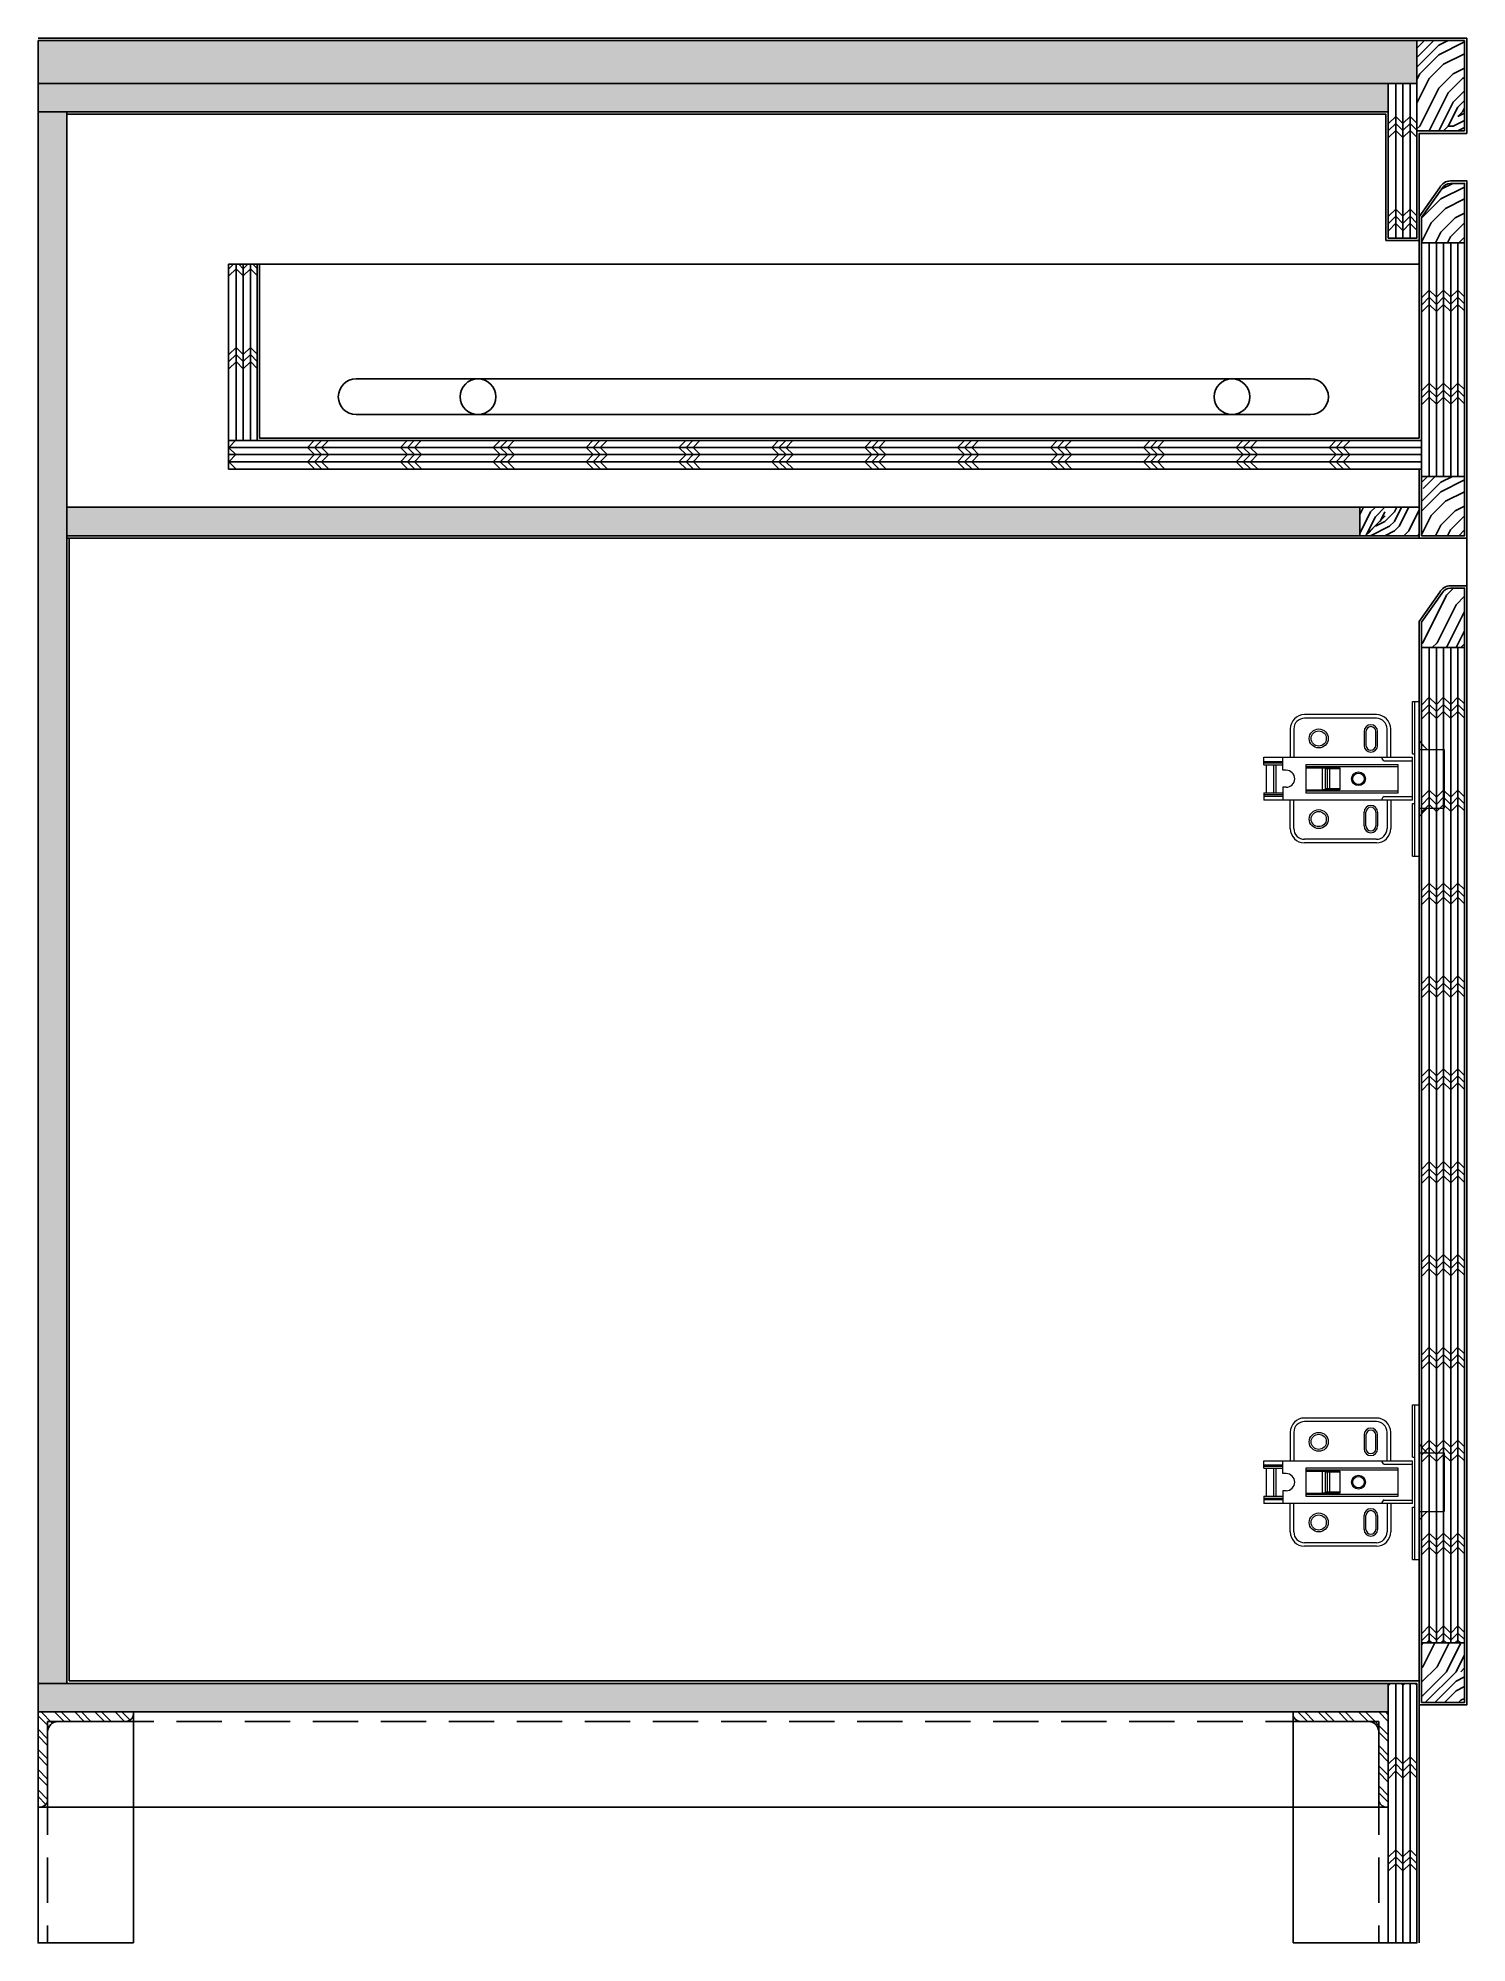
# Model space of a CAD drawing. Header units: millimetres. Extents: x 0 to 600, y 0 to 800.
import ezdxf

# ---------------------------------------------------------------- set-up
doc = ezdxf.new("R2010")
doc.units = ezdxf.units.MM
doc.linetypes.add('HIDDEN', pattern=[9.525, 6.35, -3.175])
doc.layers.add('WD', color=52, linetype='Continuous')
doc.layers.add('WDHATCH', color=251, linetype='Continuous')

# ---------------------------------------------------------------- blocks, each defined once
blk = doc.blocks.new('ydydj2')
at = {"color": 0, "linetype": 'ByBlock', "lineweight": 0}
for p, q in [((-5.87, 63.34), (-9, 63.34)), ((-9, 1), (-9, 63.34)), ((-7.26, 63.34), (-7.26, 55.45)), ((-6.67, 63.34), (-6.67, 55.45)), ((-5.87, 63.34), (-5.87, 55.45)), ((5.87, 62.46), (-5.87, 62.46)), ((5.87, 59.39), (-5.87, 59.39)), ((5.87, 58.39), (-5.87, 58.39)), ((5.87, 63.34), (9, 63.34)), ((5.87, 63.34), (5.87, 55.45)), ((6.67, 63.34), (6.67, 55.45)), ((7.26, 63.34), (7.26, 55.45)), ((9, 63.34), (9, 1)), ((-20.93, 52.31), (-9, 52.31)), ((-20.93, 50.81), (-9, 50.81)), ((-3.59, 55.45), (-9, 55.45)), ((-3.59, 54.03), (-3.59, 55.45)), ((3.59, 54.03), (3.59, 55.45)), ((3.59, 55.45), (9, 55.45)), ((20.93, 52.31), (9, 52.31)), ((20.93, 50.81), (9, 50.81)), ((-26.93, 16.12), (-26.93, 46.31)), ((-25.43, 16.12), (-25.43, 46.31)), ((-5.11, 45.68), (-5.11, 7.19)), ((-4.61, 45.68), (-4.61, 35.77)), ((4.61, 45.68), (4.61, 35.77)), ((5.11, 45.68), (5.11, 7.19)), ((25.43, 16.12), (25.43, 46.31)), ((26.93, 16.12), (26.93, 46.31)), ((5.11, 36.77), (-5.11, 36.77)), ((5.11, 35.77), (-5.11, 35.77)), ((-4.17, 31.53), (-4.17, 37.62)), ((4.17, 37.62), (-4.17, 37.62)), ((4.17, 31.53), (4.17, 37.62)), ((-9, 11.62), (-20.93, 11.62)), ((-9, 10.12), (-20.93, 10.12)), ((-7.5, 12.9), (-7.5, 1)), ((7.5, 12.9), (7.5, 1)), ((9, 11.62), (20.93, 11.62)), ((9, 10.12), (20.93, 10.12)), ((-32.5, 1), (-10.44, 1)), ((-32.5, 1), (-32.5, -1.88)), ((-32.5, 0), (32.5, 0)), ((-10.44, 1), (-10.44, 0)), ((-9, 1), (9, 1)), ((10.44, 1), (32.5, 1)), ((10.44, 1), (10.44, 0)), ((32.5, 1), (32.5, -1.88)), ((-32.5, -1.88), (32.5, -1.88)), ((-12.34, -1.88), (-12.34, -12.34)), ((12.34, -1.88), (12.34, -12.34)), ((12.34, -12.34), (-12.34, -12.34))]:
    blk.add_line(p, q, dxfattribs=at)
for points in [[(6, 45.68), (6, 7.19), (-6, 7.19), (-6, 45.68)], [(4.61, 38.71), (4.61, 31.53), (-4.61, 31.53), (-4.61, 38.71)]]:
    blk.add_lwpolyline(points, close=True, dxfattribs=at)
for points in [[(-19.84, 21.3), (-14.02, 21.3)], [(-19.84, 20.5), (-14.02, 20.5)], [(-14.02, 16.4), (-19.84, 16.4)], [(19.84, 21.3), (14.02, 21.3)], [(19.84, 20.5), (14.02, 20.5)], [(14.02, 16.4), (19.84, 16.4)], [(-14.02, 15.6), (-19.84, 15.6)], [(14.02, 15.6), (19.84, 15.6)]]:
    blk.add_lwpolyline(points, dxfattribs=at)
for centre, radius in [((-16.93, 40.34), 3.98), ((-16.93, 40.34), 3.18), ((16.93, 40.34), 3.98), ((16.93, 40.34), 3.18), ((0, 23.65), 2.9), ((0, 23.65), 2.4)]:
    blk.add_circle(centre, radius, dxfattribs=at)
for centre, radius, start, end in [((-20.93, 46.31), 6, 90, 180), ((-20.93, 46.31), 4.5, 90, 180), ((0, 54.03), 3.59, 180, 0), ((20.93, 46.31), 6, 0, 90), ((20.93, 46.31), 4.5, 0, 90), ((-20.93, 16.12), 6, 180, 270), ((-20.93, 16.12), 4.5, 180, 270), ((-19.84, 18.45), 2.85, 90, 270), ((-19.84, 18.45), 2.05, 90, 270), ((-14.02, 18.45), 2.85, 270, 90), ((-14.02, 18.45), 2.05, 270, 90), ((14.02, 18.45), 2.85, 90, 270), ((14.02, 18.45), 2.05, 90, 270), ((19.84, 18.45), 2.85, 270, 90), ((19.84, 18.45), 2.05, 270, 90), ((20.93, 16.12), 6, 270, 0), ((20.93, 16.12), 4.5, 270, 0), ((-8.74, 12.5), 1.31, 17.82627, 101.25379), ((8.74, 12.5), 1.31, 78.74621, 162.17373), ((-31.04, -21.57), 24.85, 41.21227, 52.42794), ((31.04, -21.57), 24.85, 127.57206, 138.78773)]:
    blk.add_arc(centre, radius, start, end, dxfattribs=at)

msp = doc.modelspace()

# ---------------------------------------------------------------- hatches: boundary and pattern name
at = {"layer": 'WDHATCH'}
h = msp.add_hatch(dxfattribs=at)
h.set_pattern_fill('夹板18厘', color=256, scale=18, angle=180)
h.set_pattern_definition([(225.27414, (539.9714, 799), (-195.0000001, -197.9999996), [4.2225, -882.49955]), (225.27414, (539.9714, 793), (-195.0000001, -197.9999996), [4.2225, -882.49955]), (314.72586, (537, 796), (194.9999979, -198.0000017), [4.2225, -882.49955]), (225.27414, (539.9714, 787), (-195.0000001, -197.9999996), [4.2225, -882.49955]), (314.72586, (537, 790), (194.9999979, -198.0000017), [4.2225, -882.49955]), (314.72586, (537, 784), (194.9999979, -198.0000017), [4.2225, -882.49955]), (314.72586, (539.9714, 784), (194.9999979, -198.0000017), [4.2225, -882.49955]), (225.27414, (542.94286, 787), (-195.0000001, -197.9999996), [4.2225, -882.49955]), (314.72586, (539.9714, 790), (194.9999979, -198.0000017), [4.2225, -882.49955]), (225.27414, (542.94286, 793), (-195.0000001, -197.9999996), [4.2225, -882.49955]), (314.72586, (539.9714, 796), (194.9999979, -198.0000017), [4.2225, -882.49955]), (225.27414, (542.94286, 799), (-195.0000001, -197.9999996), [4.2225, -882.49955]), (314.72586, (542.94286, 784), (428.9999944, -432.0000034), [4.2225, -882.49955]), (225.27414, (545.9143, 787), (-428.9999994, -431.9999984), [4.2225, -882.49955]), (314.72586, (542.94286, 790), (428.9999944, -432.0000034), [4.2225, -882.49955]), (225.27414, (545.9143, 793), (-428.9999994, -431.9999984), [4.2225, -882.49955]), (314.72586, (542.94286, 796), (428.9999944, -432.0000034), [4.2225, -882.49955]), (225.27414, (545.9143, 799), (-428.9999994, -431.9999984), [4.2225, -882.49955]), (180, (576, 784), (-2e-15, -18), []), (180, (576, 787), (-2e-15, -18), []), (180, (576, 790), (-2e-15, -18), []), (180, (576, 793), (-2e-15, -18), []), (180, (576, 796), (-2e-15, -18), [])])
h.paths.add_polyline_path([(0, 799), (579, 799), (579, 781), (0, 781)])
h = msp.add_hatch(dxfattribs=at)
h.set_pattern_fill('木纹03', color=256, scale=20, style=0)
h.set_pattern_definition([(0, (592.162, 763), (40, 40), [2, -38]), (90, (608.162, 777), (-40, 40), [4, -36]), (45, (600.162, 773), (0, 40), [2.828, -8.484, 2.828, -5.656, 19.8, -17]), (45, (590.162, 761), (0, 40), [2.828, -5.657, 2.828, -45.24]), (45, (604.162, 765), (0, 40), [2.828, -53.74]), (45, (608.162, 763), (0, 40), [2.828, -53.74]), (45, (602.162, 767), (0, 40), [2.828, -53.74]), (45, (600.162, 769), (0, 40), [5.657, -50.912]), (45, (610.162, 799), (0, 40), [5.657, -50.912]), (45, (596.162, 771), (0, 40), [11.314, -45.255]), (45, (594.162, 773), (0, 40), [11.314, -45.255]), (45, (620.162, 785), (0, 40), [11.314, -45.255]), (45, (592.162, 777), (0, 40), [8.485, -48.083]), (45, (584.162, 783), (0, 40), [8.485, -48.083]), (45, (588.162, 779), (0, 40), [8.485, -48.083]), (45, (614.162, 791), (0, 40), [14.142, -42.426]), (45, (610.162, 793), (0, 40), [14.142, -42.426]), (45, (614.162, 783), (0, 40), [19.799, -36.77]), (26.565, (596.162, 767), (40, 2e-08), [4.472, -84.97]), (26.565, (604.162, 779), (40, 2e-08), [4.472, -84.97]), (26.565, (602.162, 775), (40, 2e-08), [4.472, -84.97]), (26.565, (594.162, 763), (40, 2e-08), [8.944, -80.498]), (26.565, (602.162, 781), (40, 2e-08), [13.416, -76.026]), (26.565, (598.162, 783), (40, 2e-08), [17.889, -71.554]), (26.565, (594.162, 785), (40, 2e-08), [17.889, -71.554]), (26.565, (588.162, 797), (40, 2e-08), [17.889, -71.554]), (26.565, (588.162, 793), (40, 2e-08), [22.361, -67.082]), (26.565, (590.162, 789), (40, 2e-08), [22.361, -67.082]), (63.435, (604.162, 773), (2e-09, 40), [4.472, -84.97]), (63.435, (598.162, 769), (2e-09, 40), [4.472, -84.97]), (63.435, (592.162, 763), (2e-09, 40), [8.944, -80.498]), (63.435, (604.162, 769), (2e-09, 40), [8.944, -80.498]), (63.435, (588.162, 761), (2e-09, 40), [13.416, -76.026]), (63.435, (584.162, 761), (2e-09, 40), [17.889, -71.554]), (63.435, (620.162, 763), (2e-09, 40), [17.889, -71.554]), (63.435, (606.162, 767), (2e-09, 40), [17.889, -71.554]), (63.435, (614.162, 763), (2e-09, 40), [22.361, -67.082]), (63.435, (610.162, 765), (2e-09, 40), [22.361, -67.082])])
h.paths.add_polyline_path([(579, 799), (599, 799), (599, 781), (599, 761), (579, 761)])
h = msp.add_hatch(dxfattribs=at)
h.set_pattern_fill('夹板12厘', color=256, scale=12, angle=180)
h.set_pattern_definition([(225, (527.9714, 781), (-117, -120), [4.20223, -216.4151]), (225, (527.9714, 775), (-117, -120), [4.20223, -216.4151]), (314.45434, (525, 778.02857), (116.99999966, -119.9999998), [4.24283, -886.7521]), (314.45434, (525, 772.02857), (116.99999966, -119.9999998), [4.24283, -886.7521]), (314.45434, (527.97143, 772.02857), (116.99999966, -119.9999998), [4.24283, -886.7521]), (225, (530.9429, 775), (-117, -120), [4.20223, -216.4151]), (314.45434, (527.97143, 778.02857), (116.99999966, -119.9999998), [4.24283, -886.7521]), (225, (530.9429, 781), (-117, -120), [4.20223, -216.4151]), (314.45434, (530.94286, 772.02857), (506.99999556, -516.00000284), [4.24283, -886.7521]), (225, (533.9143, 775), (-39, -36), [4.20223, -216.4151]), (314.45434, (530.94286, 778.02857), (506.99999556, -516.00000284), [4.24283, -886.7521]), (225, (533.9143, 781), (-39, -36), [4.20223, -216.4151]), (180, (564, 772), (-1e-15, -12), []), (180, (564, 775), (-1e-15, -12), []), (180, (564, 778), (-1e-15, -12), [])])
h.paths.add_polyline_path([(0, 781), (567, 781), (567, 769), (0, 769)])
h = msp.add_hatch(dxfattribs=at)
h.set_pattern_fill('夹板12厘', color=256, scale=12, angle=90)
h.set_pattern_definition([(135, (579, 764.0286), (-120, 117), [4.2022, -216.415]), (135, (573, 764.0286), (-120, 117), [4.2022, -216.415]), (224.4543, (576.02857, 767), (-120, -116.9999997), [4.24283, -886.7521]), (224.4543, (570.02857, 767), (-120, -116.9999997), [4.24283, -886.7521]), (224.4543, (570.02857, 764.02857), (-120, -116.9999997), [4.24283, -886.7521]), (135, (573, 761.0571), (-120, 117), [4.2022, -216.415]), (224.4543, (576.02857, 764.02857), (-120, -116.9999997), [4.24283, -886.7521]), (135, (579, 761.0571), (-120, 117), [4.2022, -216.415]), (224.4543, (570.02857, 761.05714), (-516.000003, -506.9999956), [4.24283, -886.7521]), (135, (573, 758.0857), (-36, 39), [4.2022, -216.415]), (224.4543, (576.02857, 761.05714), (-516.000003, -506.9999956), [4.24283, -886.7521]), (135, (579, 758.0857), (-36, 39), [4.2022, -216.415]), (90, (570, 728), (-12, 7e-16), []), (90, (573, 728), (-12, 7e-16), []), (90, (576, 728), (-12, 7e-16), [])])
h.paths.add_polyline_path([(579, 781), (579, 716), (567, 716), (567, 781)])
h = msp.add_hatch(dxfattribs=at)
h.set_pattern_fill('夹板12厘', color=256, scale=12, angle=90)
h.set_pattern_definition([(135, (-4e-11, 145.0286), (-120, 117), [4.20223, -216.4151]), (135, (-6, 145.0286), (-120, 117), [4.20223, -216.4151]), (224.45434, (-2.97143, 148), (-119.99999977, -116.99999966), [4.24283, -886.7521]), (224.45434, (-8.97143, 148), (-119.99999977, -116.99999966), [4.24283, -886.7521]), (224.45434, (-8.97143, 145.02857), (-119.99999977, -116.99999966), [4.24283, -886.7521]), (135, (-6, 142.0571), (-120, 117), [4.20223, -216.4151]), (224.45434, (-2.97143, 145.02857), (-119.99999977, -116.99999966), [4.24283, -886.7521]), (135, (-4e-11, 142.0571), (-120, 117), [4.20223, -216.4151]), (224.45434, (-8.97143, 142.05714), (-516.00000284, -506.99999556), [4.24283, -886.7521]), (135, (-6, 139.0857), (-36, 39), [4.20223, -216.4151]), (224.45434, (-2.97143, 142.05714), (-516.00000284, -506.99999556), [4.24283, -886.7521]), (135, (-4e-11, 139.0857), (-36, 39), [4.20223, -216.4151]), (90, (-9, 109), (-12, 7e-16), []), (90, (-6, 109), (-12, 7e-16), []), (90, (-3, 109), (-12, 7e-16), [])])
h.paths.add_polyline_path([(0, 769), (0, 109), (12, 109), (12, 769)])
h = msp.add_hatch(dxfattribs=at)
h.set_pattern_fill('木纹03', color=256, scale=20, style=0)
h.set_pattern_definition([(0, (-95326.966, -2897.55), (40, 40), [2, -38]), (90, (-95310.966, -2883.55), (-40, 40), [4, -36]), (45, (-95318.966, -2887.548), (4e-15, 39.999616), [2.828, -8.484, 2.828, -5.656, 19.8, -17]), (45, (-95328.966, -2899.548), (4e-15, 40), [2.8284, -5.6568, 2.8284, -45.24]), (45, (-95314.966, -2895.548), (4e-15, 40), [2.8284, -53.740142]), (45, (-95310.966, -2897.548), (4e-15, 40), [2.8284, -53.740142]), (45, (-95316.966, -2893.548), (4e-15, 40), [2.8284, -53.740142]), (45, (-95318.966, -2891.548), (4e-15, 40), [5.6568, -50.911742]), (45, (-95308.966, -2861.548), (4e-15, 40), [5.6568, -50.911742]), (45, (-95322.966, -2889.548), (4e-15, 40), [11.3136, -45.254942]), (45, (-95324.966, -2887.548), (4e-15, 40), [11.3136, -45.254942]), (45, (-95298.966, -2875.548), (4e-15, 40), [11.3136, -45.254942]), (45, (-95326.966, -2883.548), (4e-15, 40), [8.48528, -48.083262]), (45, (-95334.966, -2877.548), (4e-15, 40), [8.48528, -48.083262]), (45, (-95330.966, -2881.548), (4e-15, 40), [8.48528, -48.083262]), (45, (-95304.966, -2869.548), (4e-15, 40), [14.142136, -42.426406]), (45, (-95308.966, -2867.548), (4e-15, 40), [14.142136, -42.426406]), (45, (-95304.966, -2877.548), (4e-15, 40), [19.79899, -36.769553]), (26.565051, (-95322.966, -2893.548), (40, 2e-08), [4.472136, -84.970583]), (26.565051, (-95314.966, -2881.548), (40, 2e-08), [4.472136, -84.970583]), (26.565051, (-95316.966, -2885.548), (40, 2e-08), [4.472136, -84.970583]), (26.565051, (-95324.966, -2897.548), (40, 2e-08), [8.944272, -80.498447]), (26.565051, (-95316.966, -2879.548), (40, 2e-08), [13.416408, -76.026311]), (26.565051, (-95320.966, -2877.548), (40, 2e-08), [17.888544, -71.554175]), (26.565051, (-95324.966, -2875.548), (40, 2e-08), [17.888544, -71.554175]), (26.565051, (-95330.966, -2863.548), (40, 2e-08), [17.888544, -71.554175]), (26.565051, (-95330.966, -2867.548), (40, 2e-08), [22.36068, -67.082039]), (26.565051, (-95328.966, -2871.548), (40, 2e-08), [22.36068, -67.082039]), (63.434949, (-95314.966, -2887.548), (2e-09, 40), [4.472136, -84.970583]), (63.434949, (-95320.966, -2891.548), (2e-09, 40), [4.472136, -84.970583]), (63.434949, (-95326.966, -2897.548), (2e-09, 40), [8.944272, -80.498447]), (63.434949, (-95314.966, -2891.548), (2e-09, 40), [8.944272, -80.498447]), (63.434949, (-95330.966, -2899.548), (2e-09, 40), [13.416408, -76.026311]), (63.434949, (-95334.966, -2899.548), (2e-09, 40), [17.888544, -71.554175]), (63.434949, (-95298.966, -2897.548), (2e-09, 40), [17.888544, -71.554175]), (63.434949, (-95312.966, -2893.548), (2e-09, 40), [17.888544, -71.554175]), (63.434949, (-95304.966, -2897.548), (2e-09, 40), [22.36068, -67.082039]), (63.434949, (-95308.966, -2895.548), (2e-09, 40), [22.36068, -67.082039])])
h.paths.add_polyline_path([(599, 739), (593.09, 739, 0.288878), (589.48, 736.73), (581, 724.68), (581, 714), (599, 714)])
h = msp.add_hatch(dxfattribs=at)
h.set_pattern_fill('夹板18厘', color=256, scale=18, angle=90)
h.set_pattern_definition([(135.2741, (599, 651.9537), (-198, 195), [4.2225, -882.49955]), (135.2741, (593, 651.9537), (-198, 195), [4.2225, -882.49955]), (224.7259, (596, 654.9251), (-198.000002, -194.999998), [4.2225, -882.49955]), (135.2741, (587, 651.9537), (-198, 195), [4.2225, -882.49955]), (224.7259, (590, 654.9251), (-198.000002, -194.999998), [4.2225, -882.49955]), (224.7259, (584, 654.9251), (-198.000002, -194.999998), [4.2225, -882.49955]), (224.7259, (584, 651.9537), (-198.000002, -194.999998), [4.2225, -882.49955]), (135.2741, (587, 648.9822), (-198, 195), [4.2225, -882.49955]), (224.7259, (590, 651.9537), (-198.000002, -194.999998), [4.2225, -882.49955]), (135.2741, (593, 648.9822), (-198, 195), [4.2225, -882.49955]), (224.7259, (596, 651.9537), (-198.000002, -194.999998), [4.2225, -882.49955]), (135.2741, (599, 648.9822), (-198, 195), [4.2225, -882.49955]), (224.7259, (584, 648.9822), (-432.000003, -428.999994), [4.2225, -882.49955]), (135.2741, (587, 646.0108), (-431.999998, 428.999999), [4.2225, -882.49955]), (224.7259, (590, 648.9822), (-432.000003, -428.999994), [4.2225, -882.49955]), (135.2741, (593, 646.0108), (-431.999998, 428.999999), [4.2225, -882.49955]), (224.7259, (596, 648.9822), (-432.000003, -428.999994), [4.2225, -882.49955]), (135.2741, (599, 646.0108), (-431.999998, 428.999999), [4.2225, -882.49955]), (90, (584, 615.925), (-18, 1e-15), []), (90, (587, 615.925), (-18, 1e-15), []), (90, (590, 615.925), (-18, 1e-15), []), (90, (593, 615.925), (-18, 1e-15), []), (90, (596, 615.925), (-18, 1e-15), [])])
h.paths.add_polyline_path([(599, 714), (599, 615.93), (581, 615.93), (581, 714)])
h = msp.add_hatch(dxfattribs=at)
h.set_pattern_fill('夹板12厘', color=256, scale=12, angle=90)
h.set_pattern_definition([(135, (80, 666.9537), (-120, 117), [4.2022, -216.415]), (135, (74, 666.9537), (-120, 117), [4.2022, -216.415]), (224.4543, (77.02857, 669.9251), (-120, -116.9999997), [4.24283, -886.7521]), (224.4543, (71.02857, 669.9251), (-120, -116.9999997), [4.24283, -886.7521]), (224.4543, (71.02857, 666.95366), (-120, -116.9999997), [4.24283, -886.7521]), (135, (74, 663.9822), (-120, 117), [4.2022, -216.415]), (224.4543, (77.02857, 666.95366), (-120, -116.9999997), [4.24283, -886.7521]), (135, (80, 663.9822), (-120, 117), [4.2022, -216.415]), (224.4543, (71.02857, 663.98223), (-516.000003, -506.9999956), [4.24283, -886.7521]), (135, (74, 661.0108), (-36, 39), [4.2022, -216.415]), (224.4543, (77.02857, 663.98223), (-516.000003, -506.9999956), [4.24283, -886.7521]), (135, (80, 661.0108), (-36, 39), [4.2022, -216.415]), (90, (71, 630.925), (-12, 7e-16), []), (90, (74, 630.925), (-12, 7e-16), []), (90, (77, 630.925), (-12, 7e-16), [])])
h.paths.add_polyline_path([(80, 705), (80, 630.93), (92, 630.93), (92, 705)])
h = msp.add_hatch(dxfattribs=at)
h.set_pattern_fill('夹板12厘', color=256, scale=12, angle=180)
h.set_pattern_definition([(225, (544.9714, 618.925), (-117, -120), [4.20223, -216.4151]), (225, (544.9714, 612.925), (-117, -120), [4.20223, -216.4151]), (314.45434, (542, 615.95366), (116.99999966, -119.9999998), [4.24283, -886.7521]), (314.45434, (542, 609.95366), (116.99999966, -119.9999998), [4.24283, -886.7521]), (314.45434, (544.97143, 609.95366), (116.99999966, -119.9999998), [4.24283, -886.7521]), (225, (547.9429, 612.925), (-117, -120), [4.20223, -216.4151]), (314.45434, (544.97143, 615.95366), (116.99999966, -119.9999998), [4.24283, -886.7521]), (225, (547.9429, 618.925), (-117, -120), [4.20223, -216.4151]), (314.45434, (547.94286, 609.95366), (506.99999556, -516.00000284), [4.24283, -886.7521]), (225, (550.9143, 612.925), (-39, -36), [4.20223, -216.4151]), (314.45434, (547.94286, 615.95366), (506.99999556, -516.00000284), [4.24283, -886.7521]), (225, (550.9143, 618.925), (-39, -36), [4.20223, -216.4151]), (180, (581, 609.925), (-1e-15, -12), []), (180, (581, 612.925), (-1e-15, -12), []), (180, (581, 615.925), (-1e-15, -12), [])])
h.paths.add_polyline_path([(80, 618.93), (581, 618.93), (581, 630.93), (80, 630.93)])
h = msp.add_hatch(dxfattribs=at)
h.set_pattern_fill('木纹03', color=256, scale=20, style=0)
h.set_pattern_definition([(0, (-95326.966, -3020.55), (40, 40), [2, -38]), (90, (-95310.966, -3006.55), (-40, 40), [4, -36]), (45, (-95318.966, -3010.548), (4e-15, 39.999616), [2.828, -8.484, 2.828, -5.656, 19.8, -17]), (45, (-95328.966, -3022.548), (4e-15, 40), [2.8284, -5.6568, 2.8284, -45.24]), (45, (-95314.966, -3018.548), (4e-15, 40), [2.8284, -53.740142]), (45, (-95310.966, -3020.548), (4e-15, 40), [2.8284, -53.740142]), (45, (-95316.966, -3016.548), (4e-15, 40), [2.8284, -53.740142]), (45, (-95318.966, -3014.548), (4e-15, 40), [5.6568, -50.911742]), (45, (-95308.966, -2984.548), (4e-15, 40), [5.6568, -50.911742]), (45, (-95322.966, -3012.548), (4e-15, 40), [11.3136, -45.254942]), (45, (-95324.966, -3010.548), (4e-15, 40), [11.3136, -45.254942]), (45, (-95298.966, -2998.548), (4e-15, 40), [11.3136, -45.254942]), (45, (-95326.966, -3006.548), (4e-15, 40), [8.48528, -48.083262]), (45, (-95334.966, -3000.548), (4e-15, 40), [8.48528, -48.083262]), (45, (-95330.966, -3004.548), (4e-15, 40), [8.48528, -48.083262]), (45, (-95304.966, -2992.548), (4e-15, 40), [14.142136, -42.426406]), (45, (-95308.966, -2990.548), (4e-15, 40), [14.142136, -42.426406]), (45, (-95304.966, -3000.548), (4e-15, 40), [19.79899, -36.769553]), (26.565051, (-95322.966, -3016.548), (40, 2e-08), [4.472136, -84.970583]), (26.565051, (-95314.966, -3004.548), (40, 2e-08), [4.472136, -84.970583]), (26.565051, (-95316.966, -3008.548), (40, 2e-08), [4.472136, -84.970583]), (26.565051, (-95324.966, -3020.548), (40, 2e-08), [8.944272, -80.498447]), (26.565051, (-95316.966, -3002.548), (40, 2e-08), [13.416408, -76.026311]), (26.565051, (-95320.966, -3000.548), (40, 2e-08), [17.888544, -71.554175]), (26.565051, (-95324.966, -2998.548), (40, 2e-08), [17.888544, -71.554175]), (26.565051, (-95330.966, -2986.548), (40, 2e-08), [17.888544, -71.554175]), (26.565051, (-95330.966, -2990.548), (40, 2e-08), [22.36068, -67.082039]), (26.565051, (-95328.966, -2994.548), (40, 2e-08), [22.36068, -67.082039]), (63.434949, (-95314.966, -3010.548), (2e-09, 40), [4.472136, -84.970583]), (63.434949, (-95320.966, -3014.548), (2e-09, 40), [4.472136, -84.970583]), (63.434949, (-95326.966, -3020.548), (2e-09, 40), [8.944272, -80.498447]), (63.434949, (-95314.966, -3014.548), (2e-09, 40), [8.944272, -80.498447]), (63.434949, (-95330.966, -3022.548), (2e-09, 40), [13.416408, -76.026311]), (63.434949, (-95334.966, -3022.548), (2e-09, 40), [17.888544, -71.554175]), (63.434949, (-95298.966, -3020.548), (2e-09, 40), [17.888544, -71.554175]), (63.434949, (-95312.966, -3016.548), (2e-09, 40), [17.888544, -71.554175]), (63.434949, (-95304.966, -3020.548), (2e-09, 40), [22.36068, -67.082039]), (63.434949, (-95308.966, -3018.548), (2e-09, 40), [22.36068, -67.082039])])
h.paths.add_polyline_path([(581, 591), (599, 591), (599, 615.93), (581, 615.93)])
h = msp.add_hatch(dxfattribs=at)
h.set_pattern_fill('夹板12厘', color=256, scale=12, angle=180)
h.set_pattern_definition([(225, (518.9714, 591), (-117, -120), [4.20223, -216.4151]), (225, (518.9714, 585), (-117, -120), [4.20223, -216.4151]), (314.45434, (516, 588.02857), (116.99999966, -119.9999998), [4.24283, -886.7521]), (314.45434, (516, 582.02857), (116.99999966, -119.9999998), [4.24283, -886.7521]), (314.45434, (518.97143, 582.02857), (116.99999966, -119.9999998), [4.24283, -886.7521]), (225, (521.9429, 585), (-117, -120), [4.20223, -216.4151]), (314.45434, (518.97143, 588.02857), (116.99999966, -119.9999998), [4.24283, -886.7521]), (225, (521.9429, 591), (-117, -120), [4.20223, -216.4151]), (314.45434, (521.94286, 582.02857), (506.99999556, -516.00000284), [4.24283, -886.7521]), (225, (524.9143, 585), (-39, -36), [4.20223, -216.4151]), (314.45434, (521.94286, 588.02857), (506.99999556, -516.00000284), [4.24283, -886.7521]), (225, (524.9143, 591), (-39, -36), [4.20223, -216.4151]), (180, (555, 582), (-1e-15, -12), []), (180, (555, 585), (-1e-15, -12), []), (180, (555, 588), (-1e-15, -12), [])])
h.paths.add_polyline_path([(12, 591), (555, 591), (555, 603), (12, 603)])
h = msp.add_hatch(dxfattribs=at)
h.set_pattern_fill('木纹03', color=256, scale=20, style=0)
h.set_pattern_definition([(0, (140557.536, -39169.026), (40, 40), [2, -38]), (90, (140573.536, -39155.026), (-40, 40), [4, -36]), (45, (140565.536, -39159.026), (0, 39.9996164), [2.828, -8.484, 2.828, -5.656, 19.8, -17]), (45, (140555.536, -39171.026), (0, 40), [2.8284, -5.6568, 2.8284, -45.24]), (45, (140569.536, -39167.026), (0, 40), [2.8284, -53.740142]), (45, (140573.536, -39169.026), (0, 40), [2.8284, -53.740142]), (45, (140567.536, -39165.026), (0, 40), [2.8284, -53.740142]), (45, (140565.536, -39163.026), (0, 40), [5.6568, -50.911742]), (45, (140575.536, -39133.026), (0, 40), [5.6568, -50.911742]), (45, (140561.536, -39161.026), (0, 40), [11.3136, -45.254942]), (45, (140559.536, -39159.026), (0, 40), [11.3136, -45.254942]), (45, (140585.536, -39147.026), (0, 40), [11.3136, -45.254942]), (45, (140557.536, -39155.026), (0, 40), [8.48528, -48.083262]), (45, (140549.536, -39149.026), (0, 40), [8.48528, -48.083262]), (45, (140553.536, -39153.026), (0, 40), [8.48528, -48.083262]), (45, (140579.536, -39141.026), (0, 40), [14.142136, -42.426406]), (45, (140575.536, -39139.026), (0, 40), [14.142136, -42.426406]), (45, (140579.536, -39149.026), (0, 40), [19.79899, -36.769553]), (26.565051, (140561.536, -39165.026), (40, 2e-08), [4.472136, -84.970583]), (26.565051, (140569.536, -39153.026), (40, 2e-08), [4.472136, -84.970583]), (26.565051, (140567.536, -39157.026), (40, 2e-08), [4.472136, -84.970583]), (26.565051, (140559.536, -39169.026), (40, 2e-08), [8.944272, -80.498447]), (26.565051, (140567.536, -39151.026), (40, 2e-08), [13.416408, -76.026311]), (26.565051, (140563.536, -39149.026), (40, 2e-08), [17.888544, -71.554175]), (26.565051, (140559.536, -39147.026), (40, 2e-08), [17.888544, -71.554175]), (26.565051, (140553.536, -39135.026), (40, 2e-08), [17.888544, -71.554175]), (26.565051, (140553.536, -39139.026), (40, 2e-08), [22.36068, -67.082039]), (26.565051, (140555.536, -39143.026), (40, 2e-08), [22.36068, -67.082039]), (63.434949, (140569.536, -39159.026), (2e-09, 40), [4.472136, -84.970583]), (63.434949, (140563.536, -39163.026), (2e-09, 40), [4.472136, -84.970583]), (63.434949, (140557.536, -39169.026), (2e-09, 40), [8.944272, -80.498447]), (63.434949, (140569.536, -39163.026), (2e-09, 40), [8.944272, -80.498447]), (63.434949, (140553.536, -39171.026), (2e-09, 40), [13.416408, -76.026311]), (63.434949, (140549.536, -39171.026), (2e-09, 40), [17.888544, -71.554175]), (63.434949, (140585.536, -39169.026), (2e-09, 40), [17.888544, -71.554175]), (63.434949, (140571.536, -39165.026), (2e-09, 40), [17.888544, -71.554175]), (63.434949, (140579.536, -39169.026), (2e-09, 40), [22.36068, -67.082039]), (63.434949, (140575.536, -39167.026), (2e-09, 40), [22.36068, -67.082039])])
h.paths.add_polyline_path([(580, 603), (580, 591), (555, 591), (555, 603)])
h = msp.add_hatch(dxfattribs=at)
h.set_pattern_fill('木纹03', color=256, scale=20, style=0)
h.set_pattern_definition([(0, (599.43, 546), (40, 40), [2, -38]), (90, (615.43, 560), (-40, 40), [4, -36]), (45, (607.429, 556), (0, 40), [2.828, -8.484, 2.828, -5.656, 19.8, -17]), (45, (597.429, 544), (0, 40), [2.828, -5.657, 2.828, -45.24]), (45, (611.429, 548), (0, 40), [2.828, -53.74]), (45, (615.429, 546), (0, 40), [2.828, -53.74]), (45, (609.429, 550), (0, 40), [2.828, -53.74]), (45, (607.429, 552), (0, 40), [5.657, -50.912]), (45, (617.429, 582), (0, 40), [5.657, -50.912]), (45, (603.429, 554), (0, 40), [11.314, -45.255]), (45, (601.429, 556), (0, 40), [11.314, -45.255]), (45, (627.429, 568), (0, 40), [11.314, -45.255]), (45, (599.429, 560), (0, 40), [8.485, -48.083]), (45, (591.429, 566), (0, 40), [8.485, -48.083]), (45, (595.429, 562), (0, 40), [8.485, -48.083]), (45, (621.429, 574), (0, 40), [14.142, -42.426]), (45, (617.429, 576), (0, 40), [14.142, -42.426]), (45, (621.429, 566), (0, 40), [19.799, -36.77]), (26.565, (603.429, 550), (40, 2e-08), [4.472, -84.97]), (26.565, (611.429, 562), (40, 2e-08), [4.472, -84.97]), (26.565, (609.429, 558), (40, 2e-08), [4.472, -84.97]), (26.565, (601.429, 546), (40, 2e-08), [8.944, -80.498]), (26.565, (609.429, 564), (40, 2e-08), [13.416, -76.026]), (26.565, (605.429, 566), (40, 2e-08), [17.889, -71.554]), (26.565, (601.429, 568), (40, 2e-08), [17.889, -71.554]), (26.565, (595.429, 580), (40, 2e-08), [17.889, -71.554]), (26.565, (595.429, 576), (40, 2e-08), [22.361, -67.082]), (26.565, (597.429, 572), (40, 2e-08), [22.361, -67.082]), (63.435, (611.429, 556), (2e-09, 40), [4.472, -84.97]), (63.435, (605.429, 552), (2e-09, 40), [4.472, -84.97]), (63.435, (599.429, 546), (2e-09, 40), [8.944, -80.498]), (63.435, (611.429, 552), (2e-09, 40), [8.944, -80.498]), (63.435, (595.429, 544), (2e-09, 40), [13.416, -76.026]), (63.435, (591.429, 544), (2e-09, 40), [17.889, -71.554]), (63.435, (627.429, 546), (2e-09, 40), [17.889, -71.554]), (63.435, (613.429, 550), (2e-09, 40), [17.889, -71.554]), (63.435, (621.429, 546), (2e-09, 40), [22.361, -67.082]), (63.435, (617.429, 548), (2e-09, 40), [22.361, -67.082])])
h.paths.add_polyline_path([(599, 569), (593.09, 569, 0.288878), (589.48, 566.73), (581, 554.68), (581, 544), (599, 544)])
h = msp.add_hatch(dxfattribs=at)
h.set_pattern_fill('夹板18厘', color=256, scale=18, angle=90)
h.set_pattern_definition([(135.27414, (581, 597.9537), (-197.9999996, 195.0000001), [4.2225, -882.49955]), (135.27414, (575, 597.9537), (-197.9999996, 195.0000001), [4.2225, -882.49955]), (224.72586, (578, 600.9251), (-198.0000017, -194.9999979), [4.2225, -882.49955]), (135.27414, (569, 597.9537), (-197.9999996, 195.0000001), [4.2225, -882.49955]), (224.72586, (572, 600.9251), (-198.0000017, -194.9999979), [4.2225, -882.49955]), (224.72586, (566, 600.9251), (-198.0000017, -194.9999979), [4.2225, -882.49955]), (224.72586, (566, 597.9537), (-198.0000017, -194.9999979), [4.2225, -882.49955]), (135.27414, (569, 594.9822), (-197.9999996, 195.0000001), [4.2225, -882.49955]), (224.72586, (572, 597.9537), (-198.0000017, -194.9999979), [4.2225, -882.49955]), (135.27414, (575, 594.9822), (-197.9999996, 195.0000001), [4.2225, -882.49955]), (224.72586, (578, 597.9537), (-198.0000017, -194.9999979), [4.2225, -882.49955]), (135.27414, (581, 594.9822), (-197.9999996, 195.0000001), [4.2225, -882.49955]), (224.72586, (566, 594.9822), (-432.0000034, -428.9999944), [4.2225, -882.49955]), (135.27414, (569, 592.0108), (-431.9999984, 428.9999994), [4.2225, -882.49955]), (224.72586, (572, 594.9822), (-432.0000034, -428.9999944), [4.2225, -882.49955]), (135.27414, (575, 592.0108), (-431.9999984, 428.9999994), [4.2225, -882.49955]), (224.72586, (578, 594.9822), (-432.0000034, -428.9999944), [4.2225, -882.49955]), (135.27414, (581, 592.0108), (-431.9999984, 428.9999994), [4.2225, -882.49955]), (90, (566, 561.925), (-18, 1e-15), []), (90, (569, 561.925), (-18, 1e-15), []), (90, (572, 561.925), (-18, 1e-15), []), (90, (575, 561.925), (-18, 1e-15), []), (90, (578, 561.925), (-18, 1e-15), [])])
h.paths.add_polyline_path([(581, 126), (599, 126), (599, 544), (581, 544)])
h = msp.add_hatch(dxfattribs=at)
h.set_pattern_fill('木纹03', color=256, scale=20, style=0)
h.set_pattern_definition([(0, (599.43, 115.89), (40, 40), [2, -38]), (90, (615.43, 129.89), (-40, 40), [4, -36]), (45, (607.429, 125.89), (0, 40), [2.828, -8.484, 2.828, -5.656, 19.8, -17]), (45, (597.429, 113.89), (0, 40), [2.828, -5.657, 2.828, -45.24]), (45, (611.429, 117.89), (0, 40), [2.828, -53.74]), (45, (615.429, 115.89), (0, 40), [2.828, -53.74]), (45, (609.429, 119.89), (0, 40), [2.828, -53.74]), (45, (607.429, 121.89), (0, 40), [5.657, -50.912]), (45, (617.429, 151.89), (0, 40), [5.657, -50.912]), (45, (603.429, 123.89), (0, 40), [11.314, -45.255]), (45, (601.429, 125.89), (0, 40), [11.314, -45.255]), (45, (627.429, 137.89), (0, 40), [11.314, -45.255]), (45, (599.429, 129.89), (0, 40), [8.485, -48.083]), (45, (591.429, 135.89), (0, 40), [8.485, -48.083]), (45, (595.429, 131.89), (0, 40), [8.485, -48.083]), (45, (621.429, 143.89), (0, 40), [14.142, -42.426]), (45, (617.429, 145.89), (0, 40), [14.142, -42.426]), (45, (621.429, 135.89), (0, 40), [19.799, -36.77]), (26.565, (603.429, 119.89), (40, 2e-08), [4.472, -84.97]), (26.565, (611.429, 131.89), (40, 2e-08), [4.472, -84.97]), (26.565, (609.429, 127.89), (40, 2e-08), [4.472, -84.97]), (26.565, (601.429, 115.89), (40, 2e-08), [8.944, -80.498]), (26.565, (609.429, 133.89), (40, 2e-08), [13.416, -76.026]), (26.565, (605.429, 135.89), (40, 2e-08), [17.889, -71.554]), (26.565, (601.429, 137.89), (40, 2e-08), [17.889, -71.554]), (26.565, (595.429, 149.89), (40, 2e-08), [17.889, -71.554]), (26.565, (595.429, 145.89), (40, 2e-08), [22.361, -67.082]), (26.565, (597.429, 141.89), (40, 2e-08), [22.361, -67.082]), (63.435, (611.429, 125.89), (2e-09, 40), [4.472, -84.97]), (63.435, (605.429, 121.89), (2e-09, 40), [4.472, -84.97]), (63.435, (599.429, 115.89), (2e-09, 40), [8.944, -80.498]), (63.435, (611.429, 121.89), (2e-09, 40), [8.944, -80.498]), (63.43, (595.429, 113.89), (2e-09, 40), [13.416, -76.026]), (63.43, (591.429, 113.89), (2e-09, 40), [17.889, -71.554]), (63.435, (627.429, 115.89), (2e-09, 40), [17.889, -71.554]), (63.435, (613.429, 119.89), (2e-09, 40), [17.889, -71.554]), (63.435, (621.429, 115.89), (2e-09, 40), [22.361, -67.082]), (63.435, (617.429, 117.89), (2e-09, 40), [22.361, -67.082])])
h.paths.add_polyline_path([(581, 101), (599, 101), (599, 126), (581, 126)])
h = msp.add_hatch(dxfattribs=at)
h.set_pattern_fill('夹板12厘', color=256, scale=12, angle=180)
h.set_pattern_definition([(225, (530.9714, 109), (-117, -120), [4.20223, -216.4151]), (225, (530.9714, 103), (-117, -120), [4.20223, -216.4151]), (314.45434, (528, 106.02857), (116.99999966, -119.9999998), [4.24283, -886.7521]), (314.45434, (528, 100.02857), (116.99999966, -119.9999998), [4.24283, -886.7521]), (314.45434, (530.97143, 100.02857), (116.99999966, -119.9999998), [4.24283, -886.7521]), (225, (533.9429, 103), (-117, -120), [4.20223, -216.4151]), (314.45434, (530.97143, 106.02857), (116.99999966, -119.9999998), [4.24283, -886.7521]), (225, (533.9429, 109), (-117, -120), [4.20223, -216.4151]), (314.45434, (533.94286, 100.02857), (506.99999556, -516.00000284), [4.24283, -886.7521]), (225, (536.9143, 103), (-39, -36), [4.20223, -216.4151]), (314.45434, (533.94286, 106.02857), (506.99999556, -516.00000284), [4.24283, -886.7521]), (225, (536.9143, 109), (-39, -36), [4.20223, -216.4151]), (180, (567, 100), (-1e-15, -12), []), (180, (567, 103), (-1e-15, -12), []), (180, (567, 106), (-1e-15, -12), [])])
h.paths.add_polyline_path([(0, 109), (567, 109), (567, 97), (0, 97)])
h = msp.add_hatch(dxfattribs=at)
h.set_pattern_fill('夹板12厘', color=256, scale=12, angle=90)
h.set_pattern_definition([(135, (579, 36.0286), (-120, 117), [4.2022, -216.4151]), (135, (573, 36.0286), (-120, 117), [4.2022, -216.4151]), (224.4543, (576.02857, 39), (-119.9999998, -116.9999997), [4.24283, -886.7521]), (224.4543, (570.02857, 39), (-119.9999998, -116.9999997), [4.24283, -886.7521]), (224.45434, (570.02857, 36.02857), (-119.9999998, -116.9999997), [4.24283, -886.7521]), (135, (573, 33.0571), (-120, 117), [4.2022, -216.4151]), (224.45434, (576.02857, 36.02857), (-119.9999998, -116.9999997), [4.24283, -886.7521]), (135, (579, 33.0571), (-120, 117), [4.2022, -216.4151]), (224.45434, (570.02857, 33.05714), (-516.000003, -506.9999956), [4.24283, -886.7521]), (135, (573, 30.0857), (-36, 39), [4.2022, -216.4151]), (224.45434, (576.02857, 33.05714), (-516.000003, -506.9999956), [4.24283, -886.7521]), (135, (579, 30.0857), (-36, 39), [4.2022, -216.4151]), (90, (570, 3e-12), (-12, 7e-16), []), (90, (573, 3e-12), (-12, 7e-16), []), (90, (576, 3e-12), (-12, 7e-16), [])])
h.paths.add_polyline_path([(579, 109), (579, 0), (567, 0), (567, 109)])
h = msp.add_hatch(dxfattribs=at)
h.set_pattern_fill('ANSI32', color=256, scale=16, angle=180, style=0)
h.set_pattern_definition([(315, (-77147.5624, 75588.32), (-4.2426407, -4.2426407), []), (315, (-77144.734, 75588.32), (-4.2426407, -4.2426407), [])])
h.paths.add_polyline_path([(4, 88.6, -0.414214), (8.4, 93), (36.8, 93, 0.490314), (39.9, 97), (0, 97), (0, 57.1, 0.490314), (4, 60.2)])
h = msp.add_hatch(dxfattribs=at)
h.set_pattern_fill('ANSI32', color=256, scale=16, style=0)
h.set_pattern_definition([(135, (-18168.4033, -78494.943), (4.2426407, 4.2426407), []), (135, (-18171.232, -78494.943), (4.2426407, 4.2426407), [])])
h.paths.add_polyline_path([(563, 60.2, 0.490314), (567, 57.1), (567, 97), (527.1, 97, 0.490314), (530.2, 93), (558.6, 93, -0.414214), (563, 88.6)])

# ---------------------------------------------------------------- linework, layer by layer
for p, q in [((579, 781), (579, 799)), ((0, 781), (579, 781)), ((567, 57), (567, 0))]:
    msp.add_line(p, q)
at = {"layer": 'WD'}
for p, q in [((0, 800), (600, 800)), ((0, 799), (599, 799)), ((599, 799), (599, 761)), ((600, 800), (600, 760)), ((599, 761), (579, 761)), ((599, 714), (581, 714)), ((599, 615.93), (581, 615.93)), ((580, 590), (12, 590)), ((13, 590), (13, 110)), ((599, 544), (581, 544)), ((599, 126), (581, 126)), ((580, 110), (13, 110)), ((580, 110), (580, 0))]:
    msp.add_line(p, q, dxfattribs=at)
for points in [[(0, 799), (579, 799), (579, 781), (0, 781)], [(0, 781), (567, 781), (567, 769), (0, 769)], [(579, 781), (579, 716), (567, 716), (567, 781)], [(0, 769), (0, 109), (12, 109), (12, 769)], [(599, 714), (599, 615.93), (581, 615.93), (581, 714)], [(80, 705), (80, 630.93), (92, 630.93), (92, 705)], [(80, 618.93), (581, 618.93), (581, 630.93), (80, 630.93)], [(12, 591), (555, 591), (555, 603), (12, 603)], [(580, 591), (555, 591), (555, 603), (580, 603)], [(0, 109), (567, 109), (567, 97), (0, 97)], [(579, 109), (579, 0), (567, 0), (567, 109)]]:
    msp.add_lwpolyline(points, close=True, dxfattribs=at)
for points in [[(600, 760), (580, 760), (580, 715), (566, 715), (566, 768), (12, 768), (12, 768)], [(580, 631.93), (93, 631.93), (93, 705)], [(580, 590), (580, 618.93)], [(599, 615.93), (599, 591), (581, 591), (581, 615.93)]]:
    msp.add_lwpolyline(points, dxfattribs=at)
for points in [[(580, 631.93), (580, 725), (588.62, 737.24, -0.284079), (593.09, 740), (600, 740), (600, 740), (600, 590), (580, 590)], [(581, 714), (581, 724.68), (589.48, 736.73, -0.288878), (593.09, 739), (599, 739), (599, 714)], [(580, 100), (580, 555), (588.62, 567.24, -0.284079), (593.09, 570), (600, 570), (600, 570), (600, 100), (580, 100)]]:
    msp.add_lwpolyline(points, format="xyb", dxfattribs=at)
msp.add_lwpolyline([(581, 101), (581, 554.68), (589.48, 566.73, -0.288878), (593.09, 569), (599, 569), (599, 101)], format="xyb", close=True, dxfattribs=at)
at = {"layer": 'WDHATCH'}
for p, q in [((580, 705), (92, 705)), ((600, 570), (600, 590)), ((527, 0), (527, 97)), ((567, 0), (527, 0))]:
    msp.add_line(p, q, dxfattribs=at)
at = {"layer": 'WDHATCH', "linetype": 'HIDDEN', "ltscale": 3}
for p, q in [((563, 93), (4, 93)), ((4, 93), (4, 0)), ((563, 93), (563, 0))]:
    msp.add_line(p, q, dxfattribs=at)
at = {"layer": 'WDHATCH'}
msp.add_lwpolyline([(534.33, 641.87, 1), (534.33, 656.87), (133.57, 656.87, 1), (133.57, 641.87)], format="xyb", close=True, dxfattribs=at)
for points in [[(4, 60.2), (4, 60.2, -0.414214), (0.8, 57), (0, 57), (0, 97), (40, 97), (40, 96.2, -0.414214), (36.8, 93), (8.4, 93, 0.414214), (4, 88.6), (4, 60.2)], [(563, 60.2), (563, 60.2, 0.414214), (566.2, 57), (567, 57), (567, 97), (527, 97), (527, 96.2, 0.414214), (530.2, 93), (558.6, 93, -0.414214), (563, 88.6), (563, 60.2)]]:
    msp.add_lwpolyline(points, format="xyb", dxfattribs=at)
for points in [[(0, 57), (567, 57), (567, 97), (0, 97)], [(40, 0), (40, 97), (0, 97), (0, 0)]]:
    msp.add_lwpolyline(points, close=True, dxfattribs=at)
for centre in [(184.72, 649.37), (501.36, 649.37)]:
    msp.add_circle(centre, 7.5, dxfattribs=at)

# ---------------------------------------------------------------- block references
at = {"layer": 'WDHATCH', "rotation": 90}
for p in [(578.12, 488.93), (578.12, 193.51)]:
    msp.add_blockref('ydydj2', p, dxfattribs=at)

doc.saveas('drawing.dxf')
